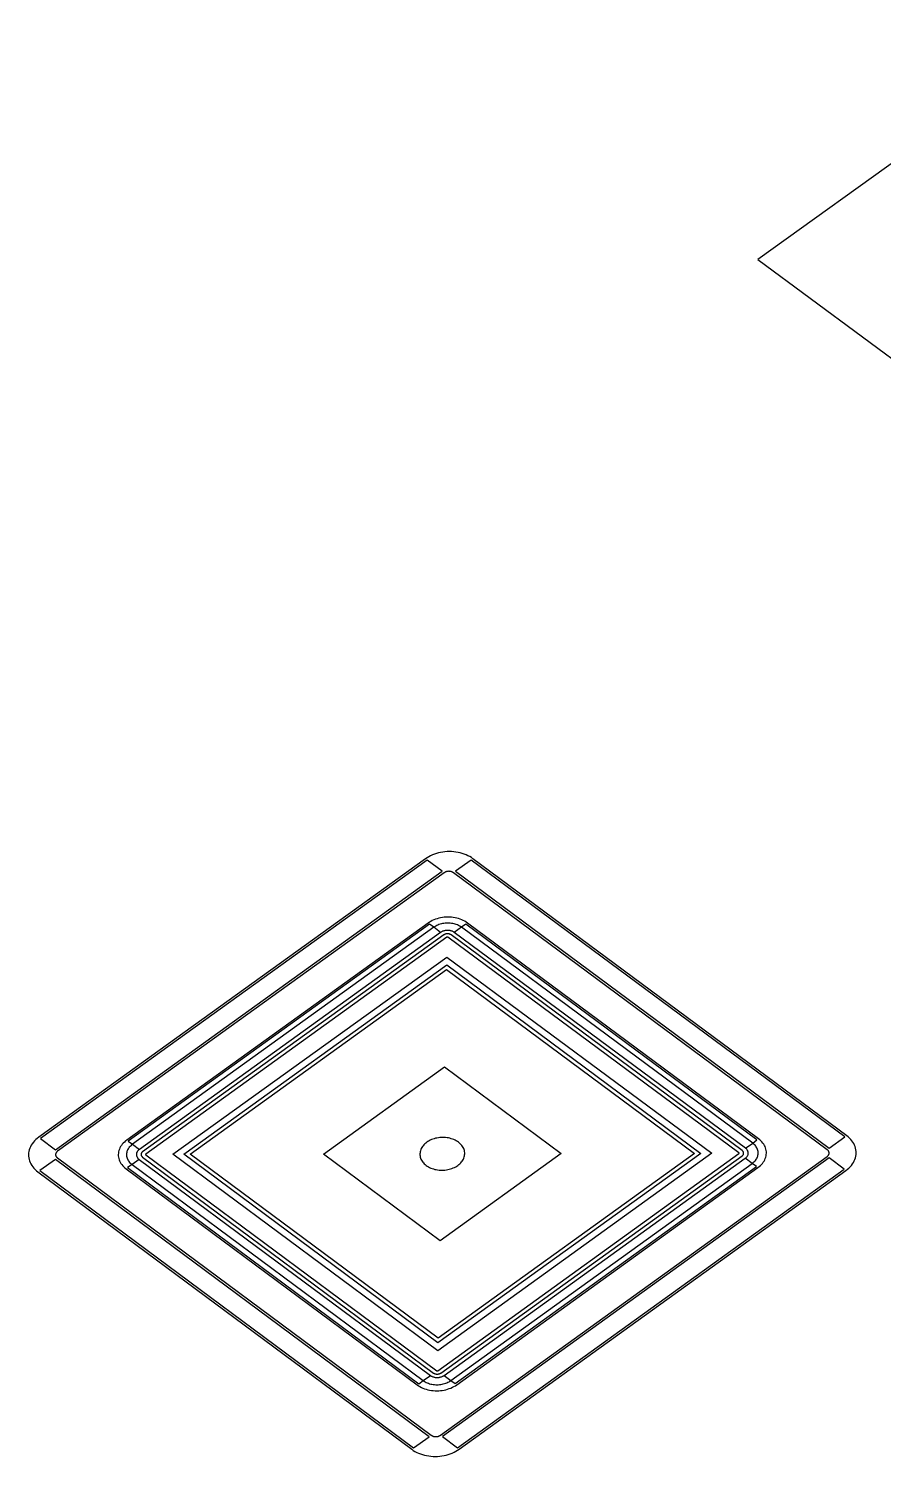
# Model space of a CAD drawing. Extents: x -83 to 83, y -28 to 43.
# Drawn here: x -81.652 to -79.734, y 3.27 to 6.473 of the extents above; entities that cross this region are included whole.
import ezdxf

# ---------------------------------------------------------------- set-up
doc = ezdxf.new("R2010")
doc.units = 0
doc.layers.get('0').update_dxf_attribs({"linetype": 'CONTINUOUS'})

msp = doc.modelspace()

# ---------------------------------------------------------------- linework, layer by layer
for p, q in [((-79.2944, 6.4732), (-80.0152, 5.9548)), ((-80.0152, 5.9548), (-79.317, 5.4386)), ((-80.7576, 4.6133), (-80.7613, 4.6108)), ((-80.7538, 4.6156), (-80.7576, 4.6133)), ((-80.7497, 4.6177), (-80.7538, 4.6156)), ((-80.7455, 4.6196), (-80.7497, 4.6177)), ((-80.7411, 4.6213), (-80.7455, 4.6196)), ((-80.7366, 4.6228), (-80.7411, 4.6213)), ((-80.7319, 4.6241), (-80.7366, 4.6228)), ((-80.7272, 4.6251), (-80.7319, 4.6241)), ((-80.7224, 4.626), (-80.7272, 4.6251)), ((-80.7175, 4.6266), (-80.7224, 4.626)), ((-80.7126, 4.6269), (-80.7175, 4.6266)), ((-80.7076, 4.627), (-80.7126, 4.6269)), ((-80.7027, 4.6269), (-80.7076, 4.627)), ((-80.6978, 4.6266), (-80.7027, 4.6269)), ((-80.693, 4.626), (-80.6978, 4.6266)), ((-80.6882, 4.6252), (-80.693, 4.626)), ((-80.6835, 4.6242), (-80.6882, 4.6252)), ((-80.6789, 4.6229), (-80.6835, 4.6242)), ((-80.6744, 4.6214), (-80.6789, 4.6229)), ((-80.6701, 4.6197), (-80.6744, 4.6214)), ((-80.666, 4.6179), (-80.6701, 4.6197)), ((-80.662, 4.6158), (-80.666, 4.6179)), ((-80.6583, 4.6135), (-80.662, 4.6158)), ((-80.6547, 4.611), (-80.6583, 4.6135)), ((-80.7613, 4.6108), (-81.6289, 3.9864)), ((-80.7574, 4.6079), (-81.625, 3.9835)), ((-81.5911, 3.9584), (-80.7235, 4.5828)), ((-80.7235, 4.5828), (-80.7574, 4.6079)), ((-80.7177, 4.5805), (-80.7184, 4.5801)), ((-80.717, 4.5809), (-80.7177, 4.5805)), ((-80.7162, 4.5813), (-80.717, 4.5809)), ((-80.7154, 4.5816), (-80.7162, 4.5813)), ((-80.7145, 4.5819), (-80.7154, 4.5816)), ((-80.7137, 4.5821), (-80.7145, 4.5819)), ((-80.7128, 4.5823), (-80.7137, 4.5821)), ((-80.7119, 4.5825), (-80.7128, 4.5823)), ((-80.711, 4.5826), (-80.7119, 4.5825)), ((-80.71, 4.5827), (-80.711, 4.5826)), ((-80.7091, 4.5828), (-80.71, 4.5827)), ((-80.7082, 4.5828), (-80.7091, 4.5828)), ((-80.7073, 4.5827), (-80.7082, 4.5828)), ((-80.7064, 4.5826), (-80.7073, 4.5827)), ((-80.7055, 4.5825), (-80.7064, 4.5826)), ((-80.7046, 4.5823), (-80.7055, 4.5825)), ((-80.7037, 4.5821), (-80.7046, 4.5823)), ((-80.7028, 4.5819), (-80.7037, 4.5821)), ((-80.702, 4.5816), (-80.7028, 4.5819)), ((-80.7012, 4.5813), (-80.702, 4.5816)), ((-80.7004, 4.5809), (-80.7012, 4.5813)), ((-80.6997, 4.5805), (-80.7004, 4.5809)), ((-80.699, 4.5801), (-80.6997, 4.5805)), ((-80.6983, 4.5796), (-80.699, 4.5801)), ((-80.6587, 4.6081), (-80.6938, 4.5829)), ((-80.6938, 4.5829), (-79.8551, 3.9616)), ((-79.8201, 3.9869), (-80.6587, 4.6081)), ((-79.816, 3.9898), (-80.6547, 4.611)), ((-80.7191, 4.5796), (-81.5867, 3.9551)), ((-80.7184, 4.5801), (-80.7191, 4.5796)), ((-79.8596, 3.9584), (-80.6983, 4.5796)), ((-80.7555, 4.4667), (-81.4315, 3.9801)), ((-80.7521, 4.4642), (-81.4281, 3.9776)), ((-80.7427, 4.4572), (-81.4186, 3.9706)), ((-80.7525, 4.4687), (-80.7555, 4.4667)), ((-80.7493, 4.4706), (-80.7525, 4.4687)), ((-80.7427, 4.4572), (-80.7521, 4.4642)), ((-80.7459, 4.4724), (-80.7493, 4.4706)), ((-80.7424, 4.4739), (-80.7459, 4.4724)), ((-80.7406, 4.4586), (-80.7427, 4.4572)), ((-80.7272, 4.4457), (-80.7427, 4.4572)), ((-80.7388, 4.4753), (-80.7424, 4.4739)), ((-80.7383, 4.46), (-80.7406, 4.4586)), ((-80.735, 4.4766), (-80.7388, 4.4753)), ((-80.7359, 4.4612), (-80.7383, 4.46)), ((-80.7335, 4.4623), (-80.7359, 4.4612)), ((-80.7312, 4.4776), (-80.735, 4.4766)), ((-80.7309, 4.4633), (-80.7335, 4.4623)), ((-80.7272, 4.4785), (-80.7312, 4.4776)), ((-80.7283, 4.4642), (-80.7309, 4.4633)), ((-80.7255, 4.4649), (-80.7283, 4.4642)), ((-80.7232, 4.4792), (-80.7272, 4.4785)), ((-80.7228, 4.4655), (-80.7255, 4.4649)), ((-80.7192, 4.4797), (-80.7232, 4.4792)), ((-80.72, 4.466), (-80.7228, 4.4655)), ((-80.7171, 4.4664), (-80.72, 4.466)), ((-80.7151, 4.48), (-80.7192, 4.4797)), ((-80.7142, 4.4666), (-80.7171, 4.4664)), ((-80.711, 4.4801), (-80.7151, 4.48)), ((-80.7114, 4.4666), (-80.7142, 4.4666)), ((-80.7085, 4.4666), (-80.7114, 4.4666)), ((-80.707, 4.48), (-80.711, 4.4801)), ((-80.7056, 4.4664), (-80.7085, 4.4666)), ((-80.7029, 4.4797), (-80.707, 4.48)), ((-80.7028, 4.466), (-80.7056, 4.4664)), ((-80.6989, 4.4793), (-80.7029, 4.4797)), ((-80.7, 4.4656), (-80.7028, 4.466)), ((-80.6972, 4.465), (-80.7, 4.4656)), ((-80.6949, 4.4786), (-80.6989, 4.4793)), ((-80.6946, 4.4642), (-80.6972, 4.465)), ((-80.6804, 4.4573), (-80.6965, 4.4458)), ((-80.691, 4.4777), (-80.6949, 4.4786)), ((-80.692, 4.4634), (-80.6946, 4.4642)), ((-80.6894, 4.4624), (-80.692, 4.4634)), ((-80.6872, 4.4767), (-80.691, 4.4777)), ((-80.687, 4.4613), (-80.6894, 4.4624)), ((-80.6835, 4.4755), (-80.6872, 4.4767)), ((-80.6847, 4.4601), (-80.687, 4.4613)), ((-80.6825, 4.4587), (-80.6847, 4.4601)), ((-80.68, 4.4741), (-80.6835, 4.4755)), ((-80.6804, 4.4573), (-80.6825, 4.4587)), ((-80.6707, 4.4643), (-80.6804, 4.4573)), ((-80.027, 3.9732), (-80.6804, 4.4573)), ((-80.6765, 4.4725), (-80.68, 4.4741)), ((-80.6732, 4.4708), (-80.6765, 4.4725)), ((-80.6701, 4.4689), (-80.6732, 4.4708)), ((-80.0173, 3.9802), (-80.6707, 4.4643)), ((-80.6672, 4.4668), (-80.6701, 4.4689)), ((-80.0138, 3.9828), (-80.6672, 4.4668)), ((-80.7272, 4.4457), (-81.4032, 3.9591)), ((-80.72, 4.4404), (-81.396, 3.9538)), ((-80.713, 4.4352), (-81.3889, 3.9486)), ((-80.7262, 4.4464), (-80.7272, 4.4457)), ((-80.7251, 4.4471), (-80.7262, 4.4464)), ((-80.7239, 4.4477), (-80.7251, 4.4471)), ((-80.7227, 4.4482), (-80.7239, 4.4477)), ((-80.7214, 4.4487), (-80.7227, 4.4482)), ((-80.7201, 4.4492), (-80.7214, 4.4487)), ((-80.7187, 4.4495), (-80.7201, 4.4492)), ((-80.7195, 4.4407), (-80.72, 4.4404)), ((-80.7189, 4.4411), (-80.7195, 4.4407)), ((-80.7183, 4.4414), (-80.7189, 4.4411)), ((-80.7174, 4.4498), (-80.7187, 4.4495)), ((-80.7176, 4.4417), (-80.7183, 4.4414)), ((-80.717, 4.442), (-80.7176, 4.4417)), ((-80.716, 4.4501), (-80.7174, 4.4498)), ((-80.7163, 4.4422), (-80.717, 4.442)), ((-80.7156, 4.4424), (-80.7163, 4.4422)), ((-80.7146, 4.4502), (-80.716, 4.4501)), ((-80.7149, 4.4425), (-80.7156, 4.4424)), ((-80.7141, 4.4427), (-80.7149, 4.4425)), ((-80.7132, 4.4504), (-80.7146, 4.4502)), ((-80.7134, 4.4428), (-80.7141, 4.4427)), ((-80.7127, 4.4428), (-80.7134, 4.4428)), ((-80.7117, 4.4504), (-80.7132, 4.4504)), ((-80.7129, 4.4352), (-80.713, 4.4352)), ((-80.7128, 4.4353), (-80.7129, 4.4352)), ((-80.7129, 4.4352), (-80.7129, 4.4352)), ((-80.7127, 4.4353), (-80.7128, 4.4353)), ((-80.7119, 4.4428), (-80.7127, 4.4428)), ((-80.7126, 4.4353), (-80.7127, 4.4353)), ((-80.7125, 4.4354), (-80.7126, 4.4354)), ((-80.7126, 4.4354), (-80.7126, 4.4353)), ((-80.7124, 4.4354), (-80.7125, 4.4354)), ((-80.7123, 4.4354), (-80.7124, 4.4354)), ((-80.7122, 4.4354), (-80.7123, 4.4354)), ((-80.7121, 4.4354), (-80.7122, 4.4354)), ((-80.7122, 4.4354), (-80.7122, 4.4354)), ((-80.712, 4.4354), (-80.7121, 4.4354)), ((-80.7119, 4.4354), (-80.712, 4.4354)), ((-80.7112, 4.4428), (-80.7119, 4.4428)), ((-80.7118, 4.4354), (-80.7119, 4.4354)), ((-80.7117, 4.4354), (-80.7118, 4.4354)), ((-80.7118, 4.4354), (-80.7118, 4.4354)), ((-80.7103, 4.4504), (-80.7117, 4.4504)), ((-80.7116, 4.4354), (-80.7117, 4.4354)), ((-80.7115, 4.4353), (-80.7116, 4.4354)), ((-80.7114, 4.4353), (-80.7115, 4.4353)), ((-80.7113, 4.4352), (-80.7114, 4.4353)), ((-80.7114, 4.4353), (-80.7114, 4.4353)), ((-80.7112, 4.4352), (-80.7113, 4.4352)), ((-80.7113, 4.4352), (-80.7113, 4.4352)), ((-80.7104, 4.4428), (-80.7112, 4.4428)), ((-80.0578, 3.9511), (-80.7112, 4.4352)), ((-80.7097, 4.4427), (-80.7104, 4.4428)), ((-80.7089, 4.4503), (-80.7103, 4.4504)), ((-80.709, 4.4425), (-80.7097, 4.4427)), ((-80.7083, 4.4424), (-80.709, 4.4425)), ((-80.7075, 4.4501), (-80.7089, 4.4503)), ((-80.7076, 4.4422), (-80.7083, 4.4424)), ((-80.7069, 4.442), (-80.7076, 4.4422)), ((-80.7061, 4.4499), (-80.7075, 4.4501)), ((-80.7062, 4.4417), (-80.7069, 4.442)), ((-80.7056, 4.4414), (-80.7062, 4.4417)), ((-80.7048, 4.4496), (-80.7061, 4.4499)), ((-80.705, 4.4411), (-80.7056, 4.4414)), ((-80.7044, 4.4408), (-80.705, 4.4411)), ((-80.7034, 4.4492), (-80.7048, 4.4496)), ((-80.7039, 4.4404), (-80.7044, 4.4408)), ((-80.0505, 3.9563), (-80.7039, 4.4404)), ((-80.7022, 4.4488), (-80.7034, 4.4492)), ((-80.7009, 4.4483), (-80.7022, 4.4488)), ((-80.6997, 4.4477), (-80.7009, 4.4483)), ((-80.6986, 4.4471), (-80.6997, 4.4477)), ((-80.6975, 4.4465), (-80.6986, 4.4471)), ((-80.6965, 4.4458), (-80.6975, 4.4465)), ((-80.043, 3.9617), (-80.6965, 4.4458)), ((-81.3279, 3.948), (-80.7131, 4.3906)), ((-80.7131, 4.3906), (-80.1188, 3.9503)), ((-81.3037, 3.9481), (-80.7135, 4.373)), ((-81.2895, 3.9481), (-80.7138, 4.3625)), ((-80.7138, 4.3625), (-80.1573, 3.9502)), ((-80.7135, 4.373), (-80.143, 3.9502)), ((-80.99, 3.9487), (-80.7189, 4.1439)), ((-80.7189, 4.1439), (-80.4568, 3.9497)), ((-81.6435, 3.9718), (-81.6457, 3.9685)), ((-81.6411, 3.975), (-81.6435, 3.9718)), ((-81.6385, 3.978), (-81.6411, 3.975)), ((-81.6355, 3.981), (-81.6385, 3.978)), ((-81.6323, 3.9838), (-81.6355, 3.981)), ((-81.6289, 3.9864), (-81.6323, 3.9838)), ((-81.625, 3.9835), (-81.5911, 3.9584)), ((-81.4394, 3.9732), (-81.4416, 3.9706)), ((-81.4369, 3.9756), (-81.4394, 3.9732)), ((-81.4343, 3.9779), (-81.4369, 3.9756)), ((-81.4315, 3.9801), (-81.4343, 3.9779)), ((-81.4281, 3.9776), (-81.4186, 3.9706)), ((-80.7606, 3.9733), (-80.7627, 3.9714)), ((-80.7583, 3.9751), (-80.7606, 3.9733)), ((-80.7559, 3.9767), (-80.7583, 3.9751)), ((-80.7533, 3.9782), (-80.7559, 3.9767)), ((-80.7506, 3.9796), (-80.7533, 3.9782)), ((-80.7478, 3.9809), (-80.7506, 3.9796)), ((-80.7448, 3.9821), (-80.7478, 3.9809)), ((-80.7418, 3.983), (-80.7448, 3.9821)), ((-80.7387, 3.9839), (-80.7418, 3.983)), ((-80.7356, 3.9846), (-80.7387, 3.9839)), ((-80.7323, 3.9852), (-80.7356, 3.9846)), ((-80.7291, 3.9856), (-80.7323, 3.9852)), ((-80.7258, 3.9858), (-80.7291, 3.9856)), ((-80.7225, 3.9859), (-80.7258, 3.9858)), ((-80.7192, 3.9858), (-80.7225, 3.9859)), ((-80.716, 3.9856), (-80.7192, 3.9858)), ((-80.7127, 3.9852), (-80.716, 3.9856)), ((-80.7095, 3.9847), (-80.7127, 3.9852)), ((-80.7064, 3.984), (-80.7095, 3.9847)), ((-80.7033, 3.9831), (-80.7064, 3.984)), ((-80.7004, 3.9821), (-80.7033, 3.9831)), ((-80.6975, 3.981), (-80.7004, 3.9821)), ((-80.6947, 3.9797), (-80.6975, 3.981)), ((-80.6921, 3.9783), (-80.6947, 3.9797)), ((-80.6896, 3.9768), (-80.6921, 3.9783)), ((-80.6872, 3.9752), (-80.6896, 3.9768)), ((-80.685, 3.9734), (-80.6872, 3.9752)), ((-80.683, 3.9716), (-80.685, 3.9734)), ((-80.6811, 3.9696), (-80.683, 3.9716)), ((-80.043, 3.9617), (-80.027, 3.9732)), ((-80.027, 3.9732), (-80.0173, 3.9802)), ((-80.0251, 3.9717), (-80.027, 3.9732)), ((-80.0233, 3.9701), (-80.0251, 3.9717)), ((-80.011, 3.9806), (-80.0138, 3.9828)), ((-80.0085, 3.9783), (-80.011, 3.9806)), ((-80.0062, 3.9759), (-80.0085, 3.9783)), ((-80.0041, 3.9733), (-80.0062, 3.9759)), ((-80.0022, 3.9707), (-80.0041, 3.9733)), ((-79.8551, 3.9616), (-79.8201, 3.9869)), ((-79.8127, 3.9872), (-79.816, 3.9898)), ((-79.8096, 3.9844), (-79.8127, 3.9872)), ((-79.8068, 3.9815), (-79.8096, 3.9844)), ((-79.8043, 3.9784), (-79.8068, 3.9815)), ((-79.802, 3.9753), (-79.8043, 3.9784)), ((-79.8001, 3.972), (-79.802, 3.9753)), ((-79.7984, 3.9686), (-79.8001, 3.972)), ((-81.6517, 3.951), (-81.6519, 3.9474)), ((-81.6519, 3.9474), (-81.6518, 3.9438)), ((-81.6518, 3.9438), (-81.6514, 3.9402)), ((-81.6511, 3.9546), (-81.6517, 3.951)), ((-81.6514, 3.9402), (-81.6507, 3.9367)), ((-81.6502, 3.9582), (-81.6511, 3.9546)), ((-81.649, 3.9617), (-81.6502, 3.9582)), ((-81.6475, 3.9651), (-81.649, 3.9617)), ((-81.6457, 3.9685), (-81.6475, 3.9651)), ((-81.5911, 3.9485), (-81.5912, 3.9479)), ((-81.5912, 3.9479), (-81.5912, 3.9472)), ((-81.5912, 3.9472), (-81.5912, 3.9465)), ((-81.5912, 3.9465), (-81.5911, 3.9458)), ((-81.591, 3.9492), (-81.5911, 3.9485)), ((-81.5911, 3.9458), (-81.5909, 3.9452)), ((-81.5908, 3.9499), (-81.591, 3.9492)), ((-81.5909, 3.9452), (-81.5907, 3.9445)), ((-81.5906, 3.9505), (-81.5908, 3.9499)), ((-81.5907, 3.9445), (-81.5904, 3.9439)), ((-81.5903, 3.9512), (-81.5906, 3.9505)), ((-81.5904, 3.9439), (-81.5901, 3.9433)), ((-81.5899, 3.9518), (-81.5903, 3.9512)), ((-81.5901, 3.9433), (-81.5897, 3.9426)), ((-81.5895, 3.9524), (-81.5899, 3.9518)), ((-81.5897, 3.9426), (-81.5893, 3.9421)), ((-81.589, 3.953), (-81.5895, 3.9524)), ((-81.5893, 3.9421), (-81.5888, 3.9415)), ((-81.5885, 3.9536), (-81.589, 3.953)), ((-81.5888, 3.9415), (-81.5883, 3.9409)), ((-81.588, 3.9541), (-81.5885, 3.9536)), ((-81.5883, 3.9409), (-81.5877, 3.9404)), ((-81.5874, 3.9546), (-81.588, 3.9541)), ((-81.5877, 3.9404), (-81.5871, 3.9399)), ((-81.5867, 3.9551), (-81.5874, 3.9546)), ((-81.5871, 3.9399), (-80.7484, 3.3179)), ((-81.4503, 3.9508), (-81.4505, 3.9478)), ((-81.4505, 3.9478), (-81.4505, 3.9448)), ((-81.4505, 3.9448), (-81.4501, 3.9418)), ((-81.4498, 3.9537), (-81.4503, 3.9508)), ((-81.4501, 3.9418), (-81.4495, 3.9389)), ((-81.4491, 3.9567), (-81.4498, 3.9537)), ((-81.4481, 3.9596), (-81.4491, 3.9567)), ((-81.4469, 3.9625), (-81.4481, 3.9596)), ((-81.4454, 3.9653), (-81.4469, 3.9625)), ((-81.4436, 3.968), (-81.4454, 3.9653)), ((-81.4416, 3.9706), (-81.4436, 3.968)), ((-81.4319, 3.9499), (-81.4321, 3.9478)), ((-81.4321, 3.9478), (-81.432, 3.9457)), ((-81.432, 3.9457), (-81.4318, 3.9436)), ((-81.4316, 3.952), (-81.4319, 3.9499)), ((-81.4318, 3.9436), (-81.4314, 3.9415)), ((-81.4311, 3.9541), (-81.4316, 3.952)), ((-81.4314, 3.9415), (-81.4308, 3.9395)), ((-81.4304, 3.9562), (-81.4311, 3.9541)), ((-81.4295, 3.9582), (-81.4304, 3.9562)), ((-81.4284, 3.9601), (-81.4295, 3.9582)), ((-81.4272, 3.9621), (-81.4284, 3.9601)), ((-81.4258, 3.9639), (-81.4272, 3.9621)), ((-81.4242, 3.9657), (-81.4258, 3.9639)), ((-81.4225, 3.9674), (-81.4242, 3.9657)), ((-81.4207, 3.9691), (-81.4225, 3.9674)), ((-81.4186, 3.9706), (-81.4207, 3.9691)), ((-81.4186, 3.9706), (-81.4032, 3.9591)), ((-81.4097, 3.9489), (-81.4098, 3.9479)), ((-81.4098, 3.9479), (-81.4098, 3.9468)), ((-81.4098, 3.9468), (-81.4097, 3.9458)), ((-81.4096, 3.9499), (-81.4097, 3.9489)), ((-81.4097, 3.9458), (-81.4095, 3.9448)), ((-81.4093, 3.951), (-81.4096, 3.9499)), ((-81.4095, 3.9448), (-81.4092, 3.9438)), ((-81.409, 3.952), (-81.4093, 3.951)), ((-81.4092, 3.9438), (-81.4088, 3.9428)), ((-81.4085, 3.953), (-81.409, 3.952)), ((-81.4088, 3.9428), (-81.4083, 3.9418)), ((-81.408, 3.954), (-81.4085, 3.953)), ((-81.4083, 3.9418), (-81.4077, 3.9408)), ((-81.4074, 3.9549), (-81.408, 3.954)), ((-81.4077, 3.9408), (-81.4071, 3.9399)), ((-81.4067, 3.9558), (-81.4074, 3.9549)), ((-81.4071, 3.9399), (-81.4064, 3.939)), ((-81.4059, 3.9567), (-81.4067, 3.9558)), ((-81.4051, 3.9576), (-81.4059, 3.9567)), ((-81.4042, 3.9584), (-81.4051, 3.9576)), ((-81.4032, 3.9591), (-81.4042, 3.9584)), ((-81.3993, 3.949), (-81.3994, 3.9484)), ((-81.3994, 3.9484), (-81.3994, 3.9479)), ((-81.3994, 3.9479), (-81.3994, 3.9473)), ((-81.3994, 3.9473), (-81.3994, 3.9468)), ((-81.3994, 3.9468), (-81.3993, 3.9463)), ((-81.3992, 3.9495), (-81.3993, 3.949)), ((-81.3993, 3.9463), (-81.3991, 3.9457)), ((-81.399, 3.95), (-81.3992, 3.9495)), ((-81.3991, 3.9457), (-81.3989, 3.9452)), ((-81.3988, 3.9506), (-81.399, 3.95)), ((-81.3989, 3.9452), (-81.3987, 3.9447)), ((-81.3985, 3.9511), (-81.3988, 3.9506)), ((-81.3987, 3.9447), (-81.3984, 3.9442)), ((-81.3982, 3.9516), (-81.3985, 3.9511)), ((-81.3984, 3.9442), (-81.398, 3.9437)), ((-81.3978, 3.9521), (-81.3982, 3.9516)), ((-81.398, 3.9437), (-81.3976, 3.9433)), ((-81.3974, 3.9525), (-81.3978, 3.9521)), ((-81.3976, 3.9433), (-81.3972, 3.9428)), ((-81.397, 3.953), (-81.3974, 3.9525)), ((-81.3972, 3.9428), (-81.3968, 3.9424)), ((-81.3965, 3.9534), (-81.397, 3.953)), ((-81.3968, 3.9424), (-81.3963, 3.942)), ((-81.396, 3.9538), (-81.3965, 3.9534)), ((-81.3963, 3.942), (-80.7429, 3.4574)), ((-81.3892, 3.9482), (-81.3893, 3.9481)), ((-81.3893, 3.9481), (-81.3893, 3.9481)), ((-81.3893, 3.9481), (-81.3893, 3.948)), ((-81.3893, 3.948), (-81.3893, 3.948)), ((-81.3893, 3.948), (-81.3893, 3.9479)), ((-81.3893, 3.9479), (-81.3893, 3.9478)), ((-81.3893, 3.9478), (-81.3893, 3.9478)), ((-81.3893, 3.9478), (-81.3893, 3.9477)), ((-81.3893, 3.9477), (-81.3893, 3.9477)), ((-81.3893, 3.9477), (-81.3893, 3.9476)), ((-81.3893, 3.9476), (-81.3892, 3.9475)), ((-81.3891, 3.9484), (-81.3892, 3.9483)), ((-81.3892, 3.9483), (-81.3892, 3.9483)), ((-81.3892, 3.9483), (-81.3892, 3.9482)), ((-81.3892, 3.9475), (-81.3892, 3.9475)), ((-81.3892, 3.9475), (-81.3892, 3.9474)), ((-81.3892, 3.9474), (-81.3891, 3.9474)), ((-81.389, 3.9485), (-81.3891, 3.9484)), ((-81.3891, 3.9484), (-81.3891, 3.9484)), ((-81.3891, 3.9474), (-81.3891, 3.9473)), ((-81.3891, 3.9473), (-81.389, 3.9473)), ((-81.3889, 3.9486), (-81.389, 3.9485)), ((-81.389, 3.9485), (-81.389, 3.9485)), ((-81.389, 3.9473), (-81.389, 3.9472)), ((-81.389, 3.9472), (-80.7356, 3.4627)), ((-80.7336, 3.5073), (-81.3279, 3.948)), ((-80.7332, 3.525), (-81.3037, 3.9481)), ((-80.733, 3.5354), (-81.2895, 3.9481)), ((-80.7279, 3.7543), (-80.99, 3.9487)), ((-80.7735, 3.9515), (-80.7736, 3.9491)), ((-80.7736, 3.9491), (-80.7736, 3.9467)), ((-80.7736, 3.9467), (-80.7733, 3.9443)), ((-80.7731, 3.9539), (-80.7735, 3.9515)), ((-80.7733, 3.9443), (-80.7728, 3.9419)), ((-80.7725, 3.9562), (-80.7731, 3.9539)), ((-80.7728, 3.9419), (-80.7722, 3.9396)), ((-80.7717, 3.9586), (-80.7725, 3.9562)), ((-80.7722, 3.9396), (-80.7713, 3.9373)), ((-80.7707, 3.9609), (-80.7717, 3.9586)), ((-80.7695, 3.9631), (-80.7707, 3.9609)), ((-80.7681, 3.9653), (-80.7695, 3.9631)), ((-80.7665, 3.9674), (-80.7681, 3.9653)), ((-80.7647, 3.9695), (-80.7665, 3.9674)), ((-80.7627, 3.9714), (-80.7647, 3.9695)), ((-80.7338, 3.4627), (-80.0578, 3.9498)), ((-80.1188, 3.9503), (-80.7336, 3.5073)), ((-80.143, 3.9502), (-80.7332, 3.525)), ((-80.1573, 3.9502), (-80.733, 3.5354)), ((-80.4568, 3.9497), (-80.7279, 3.7543)), ((-80.7276, 3.3179), (-79.86, 3.9432)), ((-80.7267, 3.4574), (-80.0508, 3.9445)), ((-79.8556, 3.9399), (-80.7233, 3.3147)), ((-80.6794, 3.9676), (-80.6811, 3.9696)), ((-80.6779, 3.9655), (-80.6794, 3.9676)), ((-80.6766, 3.9633), (-80.6779, 3.9655)), ((-80.6755, 3.9611), (-80.6766, 3.9633)), ((-80.676, 3.9374), (-80.675, 3.9397)), ((-80.6746, 3.9588), (-80.6755, 3.9611)), ((-80.675, 3.9397), (-80.6742, 3.9421)), ((-80.6739, 3.9564), (-80.6746, 3.9588)), ((-80.6742, 3.9421), (-80.6736, 3.9445)), ((-80.6734, 3.954), (-80.6739, 3.9564)), ((-80.6736, 3.9445), (-80.6733, 3.9468)), ((-80.6732, 3.9517), (-80.6734, 3.954)), ((-80.6733, 3.9468), (-80.6731, 3.9493)), ((-80.6731, 3.9493), (-80.6732, 3.9517)), ((-80.0577, 3.951), (-80.0578, 3.9511)), ((-80.0578, 3.9498), (-80.0577, 3.9498)), ((-80.0576, 3.9509), (-80.0577, 3.951)), ((-80.0577, 3.951), (-80.0577, 3.951)), ((-80.0577, 3.9498), (-80.0576, 3.9499)), ((-80.0577, 3.9498), (-80.0577, 3.9498)), ((-80.0575, 3.9508), (-80.0576, 3.9509)), ((-80.0576, 3.9509), (-80.0576, 3.9509)), ((-80.0576, 3.95), (-80.0575, 3.9501)), ((-80.0576, 3.9499), (-80.0576, 3.95)), ((-80.0576, 3.9499), (-80.0576, 3.9499)), ((-80.0575, 3.9507), (-80.0575, 3.9508)), ((-80.0575, 3.9508), (-80.0575, 3.9508)), ((-80.0575, 3.9506), (-80.0575, 3.9507)), ((-80.0574, 3.9506), (-80.0575, 3.9506)), ((-80.0575, 3.9501), (-80.0575, 3.9502)), ((-80.0575, 3.9502), (-80.0574, 3.9502)), ((-80.0575, 3.9501), (-80.0575, 3.9501)), ((-80.0574, 3.9505), (-80.0574, 3.9506)), ((-80.0574, 3.9504), (-80.0574, 3.9505)), ((-80.0574, 3.9505), (-80.0574, 3.9505)), ((-80.0574, 3.9503), (-80.0574, 3.9504)), ((-80.0574, 3.9502), (-80.0574, 3.9503)), ((-80.0574, 3.9503), (-80.0574, 3.9503)), ((-80.0508, 3.9445), (-80.0502, 3.9449)), ((-80.05, 3.9559), (-80.0505, 3.9563)), ((-80.0502, 3.9449), (-80.0498, 3.9454)), ((-80.0495, 3.9555), (-80.05, 3.9559)), ((-80.0498, 3.9454), (-80.0493, 3.9458)), ((-80.0491, 3.9551), (-80.0495, 3.9555)), ((-80.0493, 3.9458), (-80.0489, 3.9463)), ((-80.0487, 3.9546), (-80.0491, 3.9551)), ((-80.0489, 3.9463), (-80.0485, 3.9467)), ((-80.0484, 3.9541), (-80.0487, 3.9546)), ((-80.0485, 3.9467), (-80.0482, 3.9472)), ((-80.0481, 3.9536), (-80.0484, 3.9541)), ((-80.0482, 3.9472), (-80.0479, 3.9477)), ((-80.0478, 3.9531), (-80.0481, 3.9536)), ((-80.0479, 3.9477), (-80.0477, 3.9483)), ((-80.0476, 3.9526), (-80.0478, 3.9531)), ((-80.0477, 3.9483), (-80.0475, 3.9488)), ((-80.0475, 3.9521), (-80.0476, 3.9526)), ((-80.0474, 3.9515), (-80.0475, 3.9521)), ((-80.0475, 3.9488), (-80.0474, 3.9493)), ((-80.0473, 3.951), (-80.0474, 3.9515)), ((-80.0474, 3.9493), (-80.0473, 3.9499)), ((-80.0473, 3.9504), (-80.0473, 3.951)), ((-80.0473, 3.9499), (-80.0473, 3.9504)), ((-80.0435, 3.9392), (-80.0426, 3.94)), ((-80.0421, 3.9609), (-80.043, 3.9617)), ((-80.0426, 3.94), (-80.0416, 3.9408)), ((-80.0412, 3.9601), (-80.0421, 3.9609)), ((-80.0416, 3.9408), (-80.0408, 3.9416)), ((-80.0404, 3.9593), (-80.0412, 3.9601)), ((-80.0408, 3.9416), (-80.04, 3.9425)), ((-80.0397, 3.9584), (-80.0404, 3.9593)), ((-80.04, 3.9425), (-80.0393, 3.9434)), ((-80.039, 3.9575), (-80.0397, 3.9584)), ((-80.0393, 3.9434), (-80.0387, 3.9444)), ((-80.0384, 3.9565), (-80.039, 3.9575)), ((-80.0387, 3.9444), (-80.0382, 3.9453)), ((-80.038, 3.9556), (-80.0384, 3.9565)), ((-80.0382, 3.9453), (-80.0378, 3.9463)), ((-80.0376, 3.9546), (-80.038, 3.9556)), ((-80.0378, 3.9463), (-80.0374, 3.9473)), ((-80.0373, 3.9535), (-80.0376, 3.9546)), ((-80.0374, 3.9473), (-80.0372, 3.9484)), ((-80.0371, 3.9525), (-80.0373, 3.9535)), ((-80.0372, 3.9484), (-80.037, 3.9494)), ((-80.0369, 3.9515), (-80.0371, 3.9525)), ((-80.037, 3.9494), (-80.0369, 3.9504)), ((-80.0369, 3.9504), (-80.0369, 3.9515)), ((-80.0217, 3.9684), (-80.0233, 3.9701)), ((-80.0202, 3.9666), (-80.0217, 3.9684)), ((-80.0189, 3.9647), (-80.0202, 3.9666)), ((-80.0177, 3.9628), (-80.0189, 3.9647)), ((-80.0183, 3.9382), (-80.0172, 3.9401)), ((-80.0167, 3.9608), (-80.0177, 3.9628)), ((-80.0172, 3.9401), (-80.0163, 3.9422)), ((-80.016, 3.9588), (-80.0167, 3.9608)), ((-80.0163, 3.9422), (-80.0156, 3.9442)), ((-80.0153, 3.9568), (-80.016, 3.9588)), ((-80.0156, 3.9442), (-80.0151, 3.9463)), ((-80.0149, 3.9547), (-80.0153, 3.9568)), ((-80.0151, 3.9463), (-80.0148, 3.9484)), ((-80.0147, 3.9526), (-80.0149, 3.9547)), ((-80.0148, 3.9484), (-80.0146, 3.9505)), ((-80.0146, 3.9505), (-80.0147, 3.9526)), ((-80.0006, 3.968), (-80.0022, 3.9707)), ((-79.9992, 3.9652), (-80.0006, 3.968)), ((-79.9981, 3.9623), (-79.9992, 3.9652)), ((-79.9986, 3.9387), (-79.9976, 3.9416)), ((-79.9972, 3.9594), (-79.9981, 3.9623)), ((-79.9976, 3.9416), (-79.9969, 3.9446)), ((-79.9966, 3.9565), (-79.9972, 3.9594)), ((-79.9969, 3.9446), (-79.9964, 3.9475)), ((-79.9963, 3.9535), (-79.9966, 3.9565)), ((-79.9964, 3.9475), (-79.9962, 3.9505)), ((-79.9962, 3.9505), (-79.9963, 3.9535)), ((-79.86, 3.9432), (-79.8593, 3.9437)), ((-79.859, 3.9579), (-79.8596, 3.9584)), ((-79.8593, 3.9437), (-79.8587, 3.9442)), ((-79.8584, 3.9574), (-79.859, 3.9579)), ((-79.8587, 3.9442), (-79.8582, 3.9447)), ((-79.8579, 3.9568), (-79.8584, 3.9574)), ((-79.8582, 3.9447), (-79.8577, 3.9453)), ((-79.8574, 3.9563), (-79.8579, 3.9568)), ((-79.8577, 3.9453), (-79.8572, 3.9459)), ((-79.857, 3.9557), (-79.8574, 3.9563)), ((-79.8572, 3.9459), (-79.8568, 3.9465)), ((-79.8566, 3.9551), (-79.857, 3.9557)), ((-79.8568, 3.9465), (-79.8565, 3.9471)), ((-79.8563, 3.9544), (-79.8566, 3.9551)), ((-79.8565, 3.9471), (-79.8562, 3.9478)), ((-79.856, 3.9538), (-79.8563, 3.9544)), ((-79.8562, 3.9478), (-79.8559, 3.9484)), ((-79.8558, 3.9531), (-79.856, 3.9538)), ((-79.8559, 3.9484), (-79.8557, 3.9491)), ((-79.8557, 3.9525), (-79.8558, 3.9531)), ((-79.8556, 3.9518), (-79.8557, 3.9525)), ((-79.8557, 3.9491), (-79.8556, 3.9498)), ((-79.8555, 3.9511), (-79.8556, 3.9518)), ((-79.8556, 3.9498), (-79.8555, 3.9505)), ((-79.8217, 3.9148), (-79.8556, 3.9399)), ((-79.8555, 3.9505), (-79.8555, 3.9511)), ((-79.7971, 3.9652), (-79.7984, 3.9686)), ((-79.7977, 3.9366), (-79.7965, 3.9402)), ((-79.796, 3.9616), (-79.7971, 3.9652)), ((-79.7965, 3.9402), (-79.7956, 3.9437)), ((-79.7953, 3.9581), (-79.796, 3.9616)), ((-79.7956, 3.9437), (-79.795, 3.9473)), ((-79.7949, 3.9545), (-79.7953, 3.9581)), ((-79.795, 3.9473), (-79.7948, 3.9509)), ((-79.7948, 3.9509), (-79.7949, 3.9545)), ((-81.6507, 3.9367), (-81.6497, 3.9332)), ((-81.6497, 3.9332), (-81.6483, 3.9297)), ((-81.6483, 3.9297), (-81.6467, 3.9263)), ((-81.6467, 3.9263), (-81.6447, 3.9231)), ((-81.6447, 3.9231), (-81.6425, 3.9199)), ((-81.6425, 3.9199), (-81.6399, 3.9168)), ((-81.6399, 3.9168), (-81.6371, 3.9139)), ((-81.6371, 3.9139), (-81.6341, 3.9111)), ((-81.6341, 3.9111), (-81.6308, 3.9085)), ((-81.6308, 3.9085), (-80.7921, 3.2864)), ((-81.5916, 3.9367), (-81.6267, 3.9114)), ((-81.6267, 3.9114), (-80.7881, 3.2893)), ((-80.753, 3.3146), (-81.5916, 3.9367)), ((-81.4495, 3.9389), (-81.4487, 3.936)), ((-81.4487, 3.936), (-81.4476, 3.9331)), ((-81.4476, 3.9331), (-81.4462, 3.9303)), ((-81.4462, 3.9303), (-81.4446, 3.9276)), ((-81.4446, 3.9276), (-81.4427, 3.925)), ((-81.4427, 3.925), (-81.4406, 3.9224)), ((-81.4406, 3.9224), (-81.4383, 3.92)), ((-81.4383, 3.92), (-81.4357, 3.9177)), ((-81.4357, 3.9177), (-81.433, 3.9155)), ((-81.433, 3.9155), (-80.7796, 3.4309)), ((-81.4308, 3.9395), (-81.43, 3.9375)), ((-81.43, 3.9375), (-81.429, 3.9355)), ((-81.4197, 3.9251), (-81.4295, 3.9181)), ((-81.4295, 3.9181), (-80.7761, 3.4335)), ((-81.429, 3.9355), (-81.4279, 3.9336)), ((-81.4279, 3.9336), (-81.4266, 3.9317)), ((-81.4266, 3.9317), (-81.4251, 3.93)), ((-81.4251, 3.93), (-81.4235, 3.9283)), ((-81.4235, 3.9283), (-81.4217, 3.9266)), ((-81.4217, 3.9266), (-81.4197, 3.9251)), ((-81.4037, 3.9366), (-81.4197, 3.9251)), ((-81.4197, 3.9251), (-80.7663, 3.4405)), ((-81.4064, 3.939), (-81.4055, 3.9382)), ((-81.4055, 3.9382), (-81.4047, 3.9374)), ((-81.4047, 3.9374), (-81.4037, 3.9366)), ((-81.4037, 3.9366), (-80.7503, 3.452)), ((-80.7713, 3.9373), (-80.7701, 3.935)), ((-80.7701, 3.935), (-80.7688, 3.9328)), ((-80.7688, 3.9328), (-80.7673, 3.9307)), ((-80.7673, 3.9307), (-80.7656, 3.9287)), ((-80.7656, 3.9287), (-80.7638, 3.9267)), ((-80.7638, 3.9267), (-80.7617, 3.9249)), ((-80.7617, 3.9249), (-80.7595, 3.9231)), ((-80.7595, 3.9231), (-80.7572, 3.9215)), ((-80.7572, 3.9215), (-80.7547, 3.92)), ((-80.7547, 3.92), (-80.752, 3.9186)), ((-80.752, 3.9186), (-80.7492, 3.9173)), ((-80.7492, 3.9173), (-80.7464, 3.9162)), ((-80.7464, 3.9162), (-80.7434, 3.9152)), ((-80.7434, 3.9152), (-80.7403, 3.9143)), ((-80.7403, 3.9143), (-80.7372, 3.9137)), ((-80.7372, 3.9137), (-80.734, 3.9131)), ((-80.734, 3.9131), (-80.7308, 3.9127)), ((-80.7308, 3.9127), (-80.7275, 3.9125)), ((-80.7275, 3.9125), (-80.7242, 3.9124)), ((-80.7242, 3.9124), (-80.7209, 3.9125)), ((-80.7209, 3.9125), (-80.7177, 3.9128)), ((-80.7195, 3.4521), (-80.0435, 3.9392)), ((-80.7177, 3.9128), (-80.7144, 3.9132)), ((-80.7144, 3.9132), (-80.7112, 3.9137)), ((-80.7112, 3.9137), (-80.708, 3.9144)), ((-80.708, 3.9144), (-80.7049, 3.9153)), ((-80.7049, 3.9153), (-80.7019, 3.9163)), ((-80.704, 3.4406), (-80.0281, 3.9277)), ((-80.7019, 3.9163), (-80.699, 3.9174)), ((-80.699, 3.9174), (-80.6962, 3.9187)), ((-80.6962, 3.9187), (-80.6934, 3.9201)), ((-80.6946, 3.4336), (-80.0186, 3.9207)), ((-80.6934, 3.9201), (-80.6909, 3.9216)), ((-80.6912, 3.4311), (-80.0152, 3.9182)), ((-80.6909, 3.9216), (-80.6884, 3.9233)), ((-80.6893, 3.2895), (-79.8217, 3.9148)), ((-80.6884, 3.9233), (-80.6861, 3.925)), ((-80.6861, 3.925), (-80.684, 3.9269)), ((-80.6854, 3.2866), (-79.8178, 3.9119)), ((-80.684, 3.9269), (-80.682, 3.9288)), ((-80.682, 3.9288), (-80.6803, 3.9309)), ((-80.6803, 3.9309), (-80.6787, 3.933)), ((-80.6787, 3.933), (-80.6773, 3.9352)), ((-80.6773, 3.9352), (-80.676, 3.9374)), ((-80.0281, 3.9277), (-80.0435, 3.9392)), ((-80.0281, 3.9277), (-80.026, 3.9293)), ((-80.0186, 3.9207), (-80.0281, 3.9277)), ((-80.026, 3.9293), (-80.0242, 3.9309)), ((-80.0242, 3.9309), (-80.0225, 3.9326)), ((-80.0225, 3.9326), (-80.0209, 3.9344)), ((-80.0209, 3.9344), (-80.0195, 3.9363)), ((-80.0195, 3.9363), (-80.0183, 3.9382)), ((-80.0152, 3.9182), (-80.0124, 3.9204)), ((-80.0124, 3.9204), (-80.0097, 3.9227)), ((-80.0097, 3.9227), (-80.0073, 3.9251)), ((-80.0073, 3.9251), (-80.0051, 3.9277)), ((-80.0051, 3.9277), (-80.0031, 3.9303)), ((-80.0031, 3.9303), (-80.0014, 3.933)), ((-80.0014, 3.933), (-79.9998, 3.9358)), ((-79.9998, 3.9358), (-79.9986, 3.9387)), ((-79.8178, 3.9119), (-79.8143, 3.9145)), ((-79.8143, 3.9145), (-79.8111, 3.9173)), ((-79.8111, 3.9173), (-79.8082, 3.9203)), ((-79.8082, 3.9203), (-79.8055, 3.9233)), ((-79.8055, 3.9233), (-79.8031, 3.9265)), ((-79.8031, 3.9265), (-79.801, 3.9298)), ((-79.801, 3.9298), (-79.7992, 3.9332)), ((-79.7992, 3.9332), (-79.7977, 3.9366)), ((-80.7356, 3.4627), (-80.7355, 3.4626)), ((-80.7355, 3.4626), (-80.7354, 3.4626)), ((-80.7354, 3.4626), (-80.7354, 3.4626)), ((-80.7354, 3.4626), (-80.7353, 3.4625)), ((-80.7353, 3.4625), (-80.7352, 3.4625)), ((-80.7352, 3.4625), (-80.7352, 3.4625)), ((-80.7352, 3.4625), (-80.7351, 3.4624)), ((-80.7351, 3.4624), (-80.735, 3.4624)), ((-80.735, 3.4624), (-80.7349, 3.4624)), ((-80.7349, 3.4624), (-80.7348, 3.4624)), ((-80.7348, 3.4624), (-80.7348, 3.4624)), ((-80.7348, 3.4624), (-80.7347, 3.4624)), ((-80.7347, 3.4624), (-80.7346, 3.4624)), ((-80.7346, 3.4624), (-80.7345, 3.4624)), ((-80.7345, 3.4624), (-80.7344, 3.4624)), ((-80.7344, 3.4624), (-80.7344, 3.4624)), ((-80.7344, 3.4624), (-80.7343, 3.4624)), ((-80.7343, 3.4624), (-80.7342, 3.4625)), ((-80.7342, 3.4625), (-80.7341, 3.4625)), ((-80.7341, 3.4625), (-80.734, 3.4625)), ((-80.734, 3.4625), (-80.734, 3.4626)), ((-80.734, 3.4626), (-80.7339, 3.4626)), ((-80.7339, 3.4626), (-80.7338, 3.4626)), ((-80.7338, 3.4626), (-80.7338, 3.4627)), ((-80.7796, 3.4309), (-80.7767, 3.4289)), ((-80.7767, 3.4289), (-80.7736, 3.427)), ((-80.7761, 3.4335), (-80.7663, 3.4405)), ((-80.7663, 3.4405), (-80.7503, 3.452)), ((-80.7663, 3.4405), (-80.7643, 3.4391)), ((-80.7643, 3.4391), (-80.7621, 3.4377)), ((-80.7621, 3.4377), (-80.7598, 3.4365)), ((-80.7598, 3.4365), (-80.7573, 3.4354)), ((-80.7573, 3.4354), (-80.7548, 3.4344)), ((-80.7548, 3.4344), (-80.7522, 3.4335)), ((-80.7522, 3.4335), (-80.7495, 3.4328)), ((-80.7503, 3.452), (-80.7493, 3.4513)), ((-80.7495, 3.4328), (-80.7468, 3.4322)), ((-80.7493, 3.4513), (-80.7482, 3.4507)), ((-80.7482, 3.4507), (-80.7471, 3.4501)), ((-80.7471, 3.4501), (-80.7459, 3.4495)), ((-80.7468, 3.4322), (-80.744, 3.4317)), ((-80.7459, 3.4495), (-80.7446, 3.449)), ((-80.7446, 3.449), (-80.7433, 3.4486)), ((-80.744, 3.4317), (-80.7412, 3.4314)), ((-80.7433, 3.4486), (-80.742, 3.4482)), ((-80.7429, 3.4574), (-80.7423, 3.457)), ((-80.7423, 3.457), (-80.7418, 3.4567)), ((-80.742, 3.4482), (-80.7407, 3.4479)), ((-80.7418, 3.4567), (-80.7412, 3.4564)), ((-80.7412, 3.4564), (-80.7405, 3.4561)), ((-80.7412, 3.4314), (-80.7383, 3.4312)), ((-80.7407, 3.4479), (-80.7393, 3.4477)), ((-80.7405, 3.4561), (-80.7399, 3.4558)), ((-80.7399, 3.4558), (-80.7392, 3.4556)), ((-80.7393, 3.4477), (-80.7379, 3.4475)), ((-80.7392, 3.4556), (-80.7385, 3.4554)), ((-80.7385, 3.4554), (-80.7378, 3.4553)), ((-80.7383, 3.4312), (-80.7354, 3.4311)), ((-80.7379, 3.4475), (-80.7365, 3.4474)), ((-80.7378, 3.4553), (-80.7371, 3.4551)), ((-80.7371, 3.4551), (-80.7363, 3.4551)), ((-80.7365, 3.4474), (-80.735, 3.4474)), ((-80.7363, 3.4551), (-80.7356, 3.455)), ((-80.7356, 3.455), (-80.7349, 3.455)), ((-80.7354, 3.4311), (-80.7325, 3.4312)), ((-80.735, 3.4474), (-80.7336, 3.4474)), ((-80.7349, 3.455), (-80.7341, 3.455)), ((-80.7341, 3.455), (-80.7334, 3.4551)), ((-80.7336, 3.4474), (-80.7322, 3.4476)), ((-80.7334, 3.4551), (-80.7326, 3.4552)), ((-80.7326, 3.4552), (-80.7319, 3.4553)), ((-80.7325, 3.4312), (-80.7296, 3.4314)), ((-80.7322, 3.4476), (-80.7308, 3.4477)), ((-80.7319, 3.4553), (-80.7312, 3.4554)), ((-80.7312, 3.4554), (-80.7305, 3.4556)), ((-80.7308, 3.4477), (-80.7294, 3.448)), ((-80.7305, 3.4556), (-80.7298, 3.4559)), ((-80.7298, 3.4559), (-80.7291, 3.4561)), ((-80.7296, 3.4314), (-80.7268, 3.4318)), ((-80.7294, 3.448), (-80.728, 3.4483)), ((-80.7291, 3.4561), (-80.7285, 3.4564)), ((-80.7285, 3.4564), (-80.7279, 3.4567)), ((-80.728, 3.4483), (-80.7267, 3.4486)), ((-80.7279, 3.4567), (-80.7273, 3.4571)), ((-80.7273, 3.4571), (-80.7267, 3.4574)), ((-80.7268, 3.4318), (-80.724, 3.4322)), ((-80.7267, 3.4486), (-80.7254, 3.4491)), ((-80.7254, 3.4491), (-80.7241, 3.4496)), ((-80.7241, 3.4496), (-80.7229, 3.4501)), ((-80.724, 3.4322), (-80.7212, 3.4329)), ((-80.7229, 3.4501), (-80.7217, 3.4507)), ((-80.7217, 3.4507), (-80.7206, 3.4514)), ((-80.7212, 3.4329), (-80.7185, 3.4336)), ((-80.7206, 3.4514), (-80.7195, 3.4521)), ((-80.7195, 3.4521), (-80.704, 3.4406)), ((-80.7185, 3.4336), (-80.7158, 3.4345)), ((-80.7158, 3.4345), (-80.7133, 3.4355)), ((-80.7133, 3.4355), (-80.7108, 3.4366)), ((-80.7108, 3.4366), (-80.7084, 3.4378)), ((-80.7084, 3.4378), (-80.7062, 3.4392)), ((-80.7062, 3.4392), (-80.704, 3.4406)), ((-80.704, 3.4406), (-80.6946, 3.4336)), ((-80.7008, 3.4254), (-80.6974, 3.4271)), ((-80.6974, 3.4271), (-80.6942, 3.429)), ((-80.6942, 3.429), (-80.6912, 3.4311)), ((-80.7736, 3.427), (-80.7703, 3.4253)), ((-80.7703, 3.4253), (-80.7668, 3.4237)), ((-80.7668, 3.4237), (-80.7633, 3.4223)), ((-80.7633, 3.4223), (-80.7596, 3.4211)), ((-80.7596, 3.4211), (-80.7558, 3.42)), ((-80.7558, 3.42), (-80.7519, 3.4192)), ((-80.7519, 3.4192), (-80.7479, 3.4185)), ((-80.7479, 3.4185), (-80.7439, 3.418)), ((-80.7439, 3.418), (-80.7398, 3.4177)), ((-80.7398, 3.4177), (-80.7357, 3.4176)), ((-80.7357, 3.4176), (-80.7316, 3.4177)), ((-80.7316, 3.4177), (-80.7276, 3.418)), ((-80.7276, 3.418), (-80.7235, 3.4185)), ((-80.7235, 3.4185), (-80.7195, 3.4192)), ((-80.7195, 3.4192), (-80.7156, 3.4201)), ((-80.7156, 3.4201), (-80.7117, 3.4212)), ((-80.7117, 3.4212), (-80.708, 3.4224)), ((-80.708, 3.4224), (-80.7043, 3.4238)), ((-80.7043, 3.4238), (-80.7008, 3.4254)), ((-80.7881, 3.2893), (-80.753, 3.3146)), ((-80.7484, 3.3179), (-80.7478, 3.3174)), ((-80.7478, 3.3174), (-80.7471, 3.317)), ((-80.7471, 3.317), (-80.7463, 3.3166)), ((-80.7463, 3.3166), (-80.7456, 3.3162)), ((-80.7456, 3.3162), (-80.7448, 3.3159)), ((-80.7448, 3.3159), (-80.7439, 3.3156)), ((-80.7439, 3.3156), (-80.7431, 3.3154)), ((-80.7431, 3.3154), (-80.7422, 3.3151)), ((-80.7422, 3.3151), (-80.7413, 3.315)), ((-80.7413, 3.315), (-80.7404, 3.3149)), ((-80.7404, 3.3149), (-80.7395, 3.3148)), ((-80.7395, 3.3148), (-80.7386, 3.3147)), ((-80.7386, 3.3147), (-80.7376, 3.3147)), ((-80.7376, 3.3147), (-80.7367, 3.3148)), ((-80.7367, 3.3148), (-80.7358, 3.3149)), ((-80.7358, 3.3149), (-80.7349, 3.315)), ((-80.7349, 3.315), (-80.734, 3.3152)), ((-80.734, 3.3152), (-80.7331, 3.3154)), ((-80.7331, 3.3154), (-80.7322, 3.3156)), ((-80.7322, 3.3156), (-80.7314, 3.3159)), ((-80.7314, 3.3159), (-80.7306, 3.3162)), ((-80.7306, 3.3162), (-80.7298, 3.3166)), ((-80.7298, 3.3166), (-80.729, 3.317)), ((-80.729, 3.317), (-80.7283, 3.3174)), ((-80.7283, 3.3174), (-80.7276, 3.3179)), ((-80.7233, 3.3147), (-80.6893, 3.2895)), ((-80.7921, 3.2864), (-80.7886, 3.2839)), ((-80.7886, 3.2839), (-80.7848, 3.2816)), ((-80.7848, 3.2816), (-80.7808, 3.2795)), ((-80.7808, 3.2795), (-80.7767, 3.2776)), ((-80.7767, 3.2776), (-80.7724, 3.276)), ((-80.7724, 3.276), (-80.7679, 3.2745)), ((-80.7679, 3.2745), (-80.7633, 3.2732)), ((-80.7633, 3.2732), (-80.7586, 3.2722)), ((-80.7586, 3.2722), (-80.7538, 3.2714)), ((-80.7538, 3.2714), (-80.749, 3.2708)), ((-80.749, 3.2708), (-80.7441, 3.2704)), ((-80.7441, 3.2704), (-80.7391, 3.2703)), ((-80.7391, 3.2703), (-80.7342, 3.2705)), ((-80.7342, 3.2705), (-80.7293, 3.2708)), ((-80.7293, 3.2708), (-80.7244, 3.2714)), ((-80.7244, 3.2714), (-80.7196, 3.2722)), ((-80.7196, 3.2722), (-80.7148, 3.2733)), ((-80.7148, 3.2733), (-80.7102, 3.2746)), ((-80.7102, 3.2746), (-80.7056, 3.2761)), ((-80.7056, 3.2761), (-80.7012, 3.2778)), ((-80.7012, 3.2778), (-80.697, 3.2797)), ((-80.697, 3.2797), (-80.6929, 3.2818)), ((-80.6929, 3.2818), (-80.6891, 3.2841)), ((-80.6891, 3.2841), (-80.6854, 3.2866))]:
    msp.add_line(p, q)

doc.saveas('drawing.dxf')
